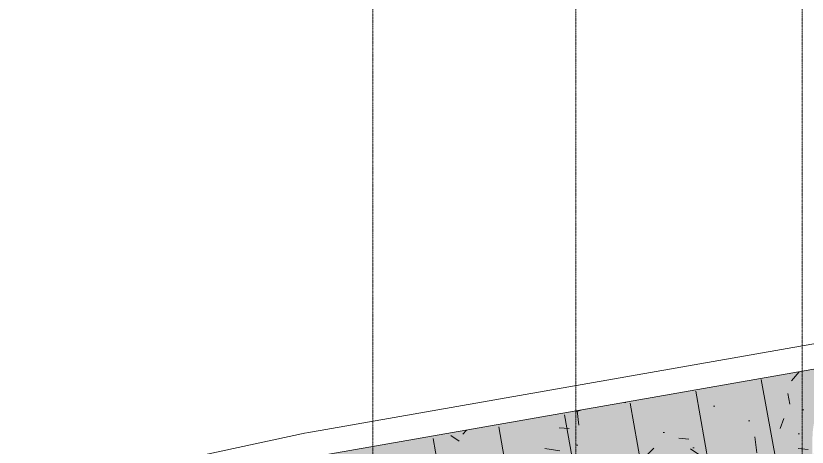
# Model space of a CAD drawing. Header units: inches. Extents: x 3268 to 7018, y 976 to 6708.
# Drawn here: x 3794 to 4363, y 5655 to 5966 of the extents above; entities that cross this region are included whole.
import ezdxf

# ---------------------------------------------------------------- set-up
doc = ezdxf.new("R2010")
doc.units = ezdxf.units.IN
doc.header["$MEASUREMENT"] = 0
doc.linetypes.add('Grid Line 1_2_', pattern=[0.8749999999999999, 0.4999999999999999, -0.125, 0.125, -0.125])
for name, color, linetype, lineweight in [('C-CURB-GUTR', 22, 'Continuous', 15), ('L-PVMT-CONC-HATC', 252, 'Continuous', 15), ('L-PVMT-CONC-HEAVY-HATC', 252, 'Continuous', 15), ('S-GRID', 1, 'Continuous', 9), ('site_dwg', 8, 'Continuous', 9)]:
    doc.layers.add(name, color=color, linetype=linetype, lineweight=lineweight)

# ---------------------------------------------------------------- blocks, each defined once
blk = doc.blocks.new('site_dwg-12440225-Overall Retail Plan Opt 2')
at = {"layer": 'L-PVMT-CONC-HEAVY-HATC'}
blk.add_hatch(color=10, dxfattribs=at).paths.add_polyline_path([(24339034.45294164, 9818139.686215965), (24339172.51037362, 9818130.673242142), (24339331.04890025, 9818149.086009609), (24339345.46750562, 9818365.777893864), (24339339.36727888, 9818365.12059131), (24339340.1101285, 9818375.635033764), (24339340.68639733, 9818380.845832286), (24339341.71533098, 9818385.986435609), (24339343.18907398, 9818391.01759736), (24339345.09637491, 9818395.900906703), (24339347.42267232, 9818400.599081598), (24339350.1502059, 9818405.076253429), (24339353.25815204, 9818409.298240844), (24339356.72278289, 9818413.232810723), (24339360.5176474, 9818416.849924253), (24339364.61377338, 9818420.121966276), (24339368.97988858, 9818423.023956105), (24339373.58265955, 9818425.533738254), (24339378.38694603, 9818427.632151574), (24339383.35606927, 9818429.303175554), (24339388.4520921, 9818430.534052612), (24339393.63610848, 9818431.315385519), (24338984.77940026, 9818387.223986715), (24338990.14131678, 9818387.283494664), (24338995.48713307, 9818386.86404498), (24339000.77415138, 9818385.968987856), (24339005.96014358, 9818384.605472244), (24339011.00368844, 9818382.784388727), (24339015.86450249, 9818380.520282542), (24339020.50376172, 9818377.831237419), (24339024.88441175, 9818374.738731122), (24339028.97146374, 9818371.267463923), (24339033.96347858, 9818365.94696753), (24339036.13680395, 9818363.302352518), (24339039.15786163, 9818358.87212674), (24339041.77131728, 9818354.189868791), (24339043.95629686, 9818349.292976497), (24339045.69534865, 9818344.220562007), (24339046.97458262, 9818339.013139382), (24339047.78378134, 9818333.71230102), (24339041.81936661, 9818333.059651455), (24339042.11469525, 9818328.399948092), (24339042.00640034, 9818323.732151328), (24339030.11978149, 9818145.09255933), (24339034.79225626, 9818144.78139479)])
h = blk.add_hatch(dxfattribs=at)
h.set_pattern_fill('FP_232', color=53, style=0, pattern_type=2)
h.set_pattern_definition([(46.19300000000002, (24338979.444, 9818120.447999999), (85.38150387086083, -13.22859292404817), [9, -99]), (351.193, (24338979.444, 9818120.447999999), (-10.62064755994405, 91.1690023275864), [7.2, -79.2]), (96.64499999999998, (24338986.559, 9818119.345), (74.76002862683923, 77.94162647593505), [7.649, -84.137]), (42.377, (24338981.038, 9818144.395), (126.4677473930227, -28.32172327621674), [13.5, -148.5]), (92.82899999999998, (24338991.577, 9818142.035), (119.6727138729239, 109.1905555040787), [11.473, -126.206]), (347.377, (24338981.038, 9818144.395), (119.6733132406946, 109.1893990641701), [10.8, -118.8]), (17.193, (24338992.613, 9818137.611), (68.2629967987523, -52.9637625367905), [8.999999999999998, -98.99999999999999]), (322.193, (24338992.613, 9818137.611), (34.91058173816557, 84.88719822625117), [7.2, -79.2]), (67.645, (24338998.301, 9818133.197999999), (103.1734446765189, 31.9249014341673), [7.649, -84.137]), (33.693, (24338979.444, 9818120.447999999), (4.108293375730504, 39.76222978580211), [0, -78.24, 0, -80.4, -79.5]), (33.693, (24338979.444, 9818120.447999999), (4.108293375730504, 39.76222978580211), [-158.64, 0, -79.5]), (3.693000000000001, (24338979.444, 9818120.447999999), (34.64115858913199, 45.12896102950528), [0, -45.84, 0, -76.44, -30.3]), (3.693000000000001, (24338979.444, 9818120.447999999), (34.64115858913199, 45.12896102950528), [-122.28, 0, -30.3]), (323.693, (24338952.743, 9818122.224), (63.73779343064437, -6.953958986973344), [0, -30, 0, -93.6, -124.2]), (323.693, (24338952.743, 9818122.224), (63.73779343064437, -6.953958986973344), [-123.6, 0, -124.2]), (313.693, (24338940.77, 9818123.021), (70.62563902423778, 7.339412062151933), [0, -39, 0, -62.16, -88.2]), (313.693, (24338940.77, 9818123.021), (70.62563902423778, 7.339412062151933), [-101.16, 0, -88.2])])
h.paths.add_polyline_path([(24339034.45294164, 9818139.686215965), (24339172.51037362, 9818130.673242142), (24339331.04890025, 9818149.086009609), (24339345.46750562, 9818365.777893864), (24339339.36727888, 9818365.12059131), (24339340.1101285, 9818375.635033764), (24339340.68639733, 9818380.845832286), (24339341.71533098, 9818385.986435609), (24339343.18907398, 9818391.01759736), (24339345.09637491, 9818395.900906703), (24339347.42267232, 9818400.599081598), (24339350.1502059, 9818405.076253429), (24339353.25815204, 9818409.298240844), (24339356.72278289, 9818413.232810723), (24339360.5176474, 9818416.849924253), (24339364.61377338, 9818420.121966276), (24339368.97988858, 9818423.023956105), (24339373.58265955, 9818425.533738254), (24339378.38694603, 9818427.632151574), (24339383.35606927, 9818429.303175554), (24339388.4520921, 9818430.534052612), (24339393.63610848, 9818431.315385519), (24338984.77940026, 9818387.223986715), (24338990.14131678, 9818387.283494664), (24338995.48713307, 9818386.86404498), (24339000.77415138, 9818385.968987856), (24339005.96014358, 9818384.605472244), (24339011.00368844, 9818382.784388727), (24339015.86450249, 9818380.520282542), (24339020.50376172, 9818377.831237419), (24339024.88441175, 9818374.738731122), (24339028.97146374, 9818371.267463923), (24339033.96347858, 9818365.94696753), (24339036.13680395, 9818363.302352518), (24339039.15786163, 9818358.87212674), (24339041.77131728, 9818354.189868791), (24339043.95629686, 9818349.292976497), (24339045.69534865, 9818344.220562007), (24339046.97458262, 9818339.013139382), (24339047.78378134, 9818333.71230102), (24339041.81936661, 9818333.059651455), (24339042.11469525, 9818328.399948092), (24339042.00640034, 9818323.732151328), (24339030.11978149, 9818145.09255933), (24339034.79225626, 9818144.78139479)])
at = {"layer": 'C-CURB-GUTR', "color": 53}
for p, q in [((24338977.51586258, 9818404.582406033), (24339391.70776119, 9818449.211795123)), ((24338983.96045117, 9818387.172623739), (24339393.63610848, 9818431.315385519))]:
    blk.add_line(p, q, dxfattribs=at)
at = {"layer": 'C-CURB-GUTR', "color": 53, "flags": 128}
blk.add_lwpolyline([(24338976.83980842, 9818404.496585779), (24338840.84194691, 9818384.609931743), (24338765.22073315, 9818369.89300721)], dxfattribs=at)
at = {"layer": 'L-PVMT-CONC-HATC', "color": 53}
for p, q in [((24339306.32024897, 9818421.138142964), (24339330.92827325, 9818201.69092026)), ((24339258.61922211, 9818415.789120942), (24339283.19710516, 9818196.610689022)), ((24339210.91819525, 9818410.440098919), (24339235.46593707, 9818191.530457787)), ((24339163.21716839, 9818405.091076894), (24339187.73476898, 9818186.450226549)), ((24339115.51614154, 9818399.742054872), (24339140.00360088, 9818181.369995315)), ((24339067.81511468, 9818394.393032849), (24339092.27243279, 9818176.289764078))]:
    blk.add_line(p, q, dxfattribs=at)

msp = doc.modelspace()

# ---------------------------------------------------------------- linework, layer by layer
at = {"layer": 'S-GRID', "linetype": 'Grid Line 1_2_'}
for p, q in [((4050.500343047539, 1536.484040201628), (4050.500343047546, 6288.946146825838)), ((4196.539161263305, 3355.523582565587), (4196.539161263309, 6288.946146825838)), ((4359.500343047514, 3355.523582565587), (4359.500343047518, 6288.946146825837))]:
    msp.add_line(p, q, dxfattribs=at)

# ---------------------------------------------------------------- block references
at = {"layer": 'site_dwg', "color": 53, "lineweight": 15, "rotation": 3.810000000000009}
msp.add_blockref('site_dwg-12440225-Overall Retail Plan Opt 2', (-23628768.691637, -11408316.78144797), dxfattribs=at)

doc.saveas('drawing.dxf')
